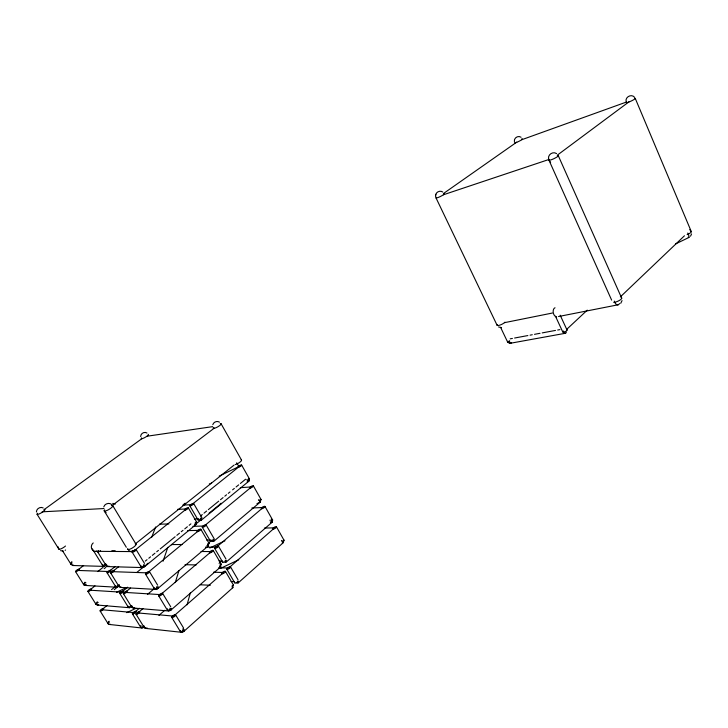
<?xml version="1.0" encoding="UTF-8"?>
<svg xmlns="http://www.w3.org/2000/svg" width="728" height="728" viewBox="0 0 728 728"><rect width="100%" height="100%" fill="white"/><g stroke="black" fill="none" stroke-linecap="round" stroke-linejoin="round"><path stroke-width="1.09" d="M71.735 562.262L71.817 561.579M626.053 101.319C625.243 96.733 631.777 93.566 634.652 97.397M259.878 499.79L260.56 501.82L213.714 541.359L212.521 541.368M167.495 608.817C166.767 611.866 171.226 611.211 171.471 608.872M144.408 626.362L144.581 627.782L145.673 628.41L181.736 632.323L183.611 631.467L184.384 630.202M131.859 605.96L132.032 607.389L133.133 608.026L168.805 610.992M96.05 603.084L96.041 604.04A2.139 0.628 -33 0 0 96.205 604.449L97.288 605.059L129.511 607.725L131.286 606.815M106.334 564.464L106.506 565.911L107.635 566.584L142.488 567.567L145.081 565.92M83.784 583.437L83.948 584.812L85.03 585.43L116.88 587.223L118.673 586.331M36.4 512.002C36.382 508.69 40.277 506.388 43.198 507.926M140.668 436.582C140.568 433.479 144.381 431.295 146.974 433.033M435.653 196.787L435.626 195.404M435.835 194.412C436.636 191.582 440.358 190.299 442.751 192.01M435.59 195.595L435.872 194.258M691.573 233.897L690.535 236.2M158.422 587.287L157.648 588.579L155.719 589.407L120.457 587.423L119.155 586.34L119.365 584.821M187.069 604.795L190.363 592.829M71.171 562.444L71.098 564.1L72.582 565.501L104.559 566.402L106.197 565.101M622.049 300.591L620.729 303.339M282.937 542.042L282.5 542.688M175.248 582.582L178.924 570.716M249.176 480.143L248.412 481.408L247.156 481.8M184.002 630.302L183.138 631.758L180.553 631.522M163.036 561.243L167.85 547.347M171.107 608.99L170.225 610.437L168.05 610.483M140.941 625.461C139.676 627.436 142.633 629.056 143.753 627.072M108.372 622.03L108.345 623.869L109.409 624.469L142.015 628.009M151.551 537.564L155.637 526.99M156.047 589.134L157.712 588.461L156.757 586.595M194.886 524.524L196.16 524.242L195.268 522.395M169.897 610.364L170.78 609.755L169.852 608.217M157.621 588.697L208.499 545.763L207.726 543.689M213.714 541.359L212.949 539.293M103.776 506.888C104.732 503.558 109.346 502.238 111.885 504.622M247.702 481.254L249.021 480.908L248.203 479.097M182.419 631.495L183.702 631.404L182.783 629.593M170.689 610.282L220.793 566.784L220.038 564.755M212.804 424.661C213.595 421.94 217.081 420.602 219.474 422.149M225.107 562.453L226.053 561.788L225.189 560.296M183.602 631.622L232.951 587.578L232.214 585.576M236.8 583.01L238.129 582.837L237.282 581.062M225.935 562.325L272.09 522.249L272.327 520.229L271.18 519.137M238.02 583.055L283.501 542.469L282.846 540.504M271.926 522.103L271.417 520.256M157.867 587.969L157.166 588.87L156.465 588.634M144.663 566.157L142.834 567.312M514.933 142.369L514.696 142.643A4.35 0.573 -25.9 0 0 519.219 141.187A4.35 0.573 -25.9 0 0 522.158 138.902L521.612 139.021M282.2 543.079L283.565 541.86L283.556 540.003A2.093 0.71 -30.3 0 1 283.938 540.613A2.093 0.71 -30.3 0 1 282.564 541.832M108.654 621.585L109.018 621.202L109.109 622.74M620.356 296.887L684.457 235.772M566.566 329.475L587.269 310.146M158.913 615.397L164.865 610.246M219.073 563.39L221.612 561.197M139.376 608.262L134.234 612.612L101.865 609.736L107.089 605.423M143.016 608.562L137.865 612.94L173.673 616.125L223.551 572.517L213.532 572.199M147.429 594.421L154.336 588.606L155.719 589.407M208.454 543.043L211.029 540.877M65.593 549.995L65.138 550.341M127.737 587.168L121.649 592.183L89.671 590.18L94.968 585.922M130.476 588.087L125.243 592.41L160.651 594.63L211.302 551.569L201.065 551.505M143.252 566.821L144.481 566.611L143.516 564.719M200.173 520.192L201.456 519.901L200.573 518.054M136.718 572.527L143.716 566.784M146.346 564.628L148.093 563.199M195.131 524.651L200.355 520.374M209.054 513.24L221.239 503.257M144.217 567.003L196.059 524.497M201.156 520.311L248.903 481.163M145.3 561.097L147.056 559.659M148.803 558.23L150.559 556.802M152.316 555.364L154.946 553.216M156.702 551.788L158.449 550.359M160.206 548.921L175.111 536.754M176.868 535.326L179.498 533.178M181.254 531.74L183.01 530.312M184.757 528.883L187.387 526.735M189.143 525.298L190.9 523.869M200.564 515.979L202.293 514.569M204.031 513.149L206.625 511.029M208.354 509.618L218.746 501.137M220.484 499.717L223.077 497.597M224.806 496.187L226.544 494.776M228.274 493.356L230.002 491.946M232.605 489.826L234.334 488.415M236.063 486.996L238.666 484.875M240.395 483.465L245.591 479.224M111.557 589.644L115.06 586.786M114.232 589.689L117.745 586.814M239.776 466.111L191.728 504.668L182.783 505.132M115.106 566.575L108.936 571.525L77.341 570.424L83.602 565.51M118.673 566.675L112.485 571.653L147.484 572.872L198.908 530.384L187.642 530.612M183.392 504.604L185.158 503.194M104.15 568.686L105.915 567.276M135.308 543.907L234.079 465.083M97.743 571.571L103.067 567.33M260.56 501.82L259.723 502.011M213.113 540.376L213.55 540.049A2.211 0.682 -30.8 0 0 214.269 538.947L206.097 524.915A2.22 0.655 -30.8 0 0 202.994 526.062A2.22 0.655 -30.8 0 0 203.44 527.108A2.22 0.655 -30.8 0 0 206.097 524.915M208.499 545.763L206.925 545.518M112.13 505.55L214.414 428.046M557.248 155.219L629.001 101.82M43.744 509.891L142.078 438.538M272.09 522.249L270.871 522.285M220.793 566.784L219.592 566.757M443.843 193.266L516.744 142.151M147.047 627.873L145.673 628.41M134.525 607.507L133.133 608.026M283.501 542.469L282.992 542.66M259.669 502.302L260.069 502.047L259.532 502.002M232.951 587.578L232.469 587.742M109.073 566.093L107.635 566.584M521.066 137.246C518.118 135.089 513.65 138.038 514.378 141.587M675.648 243.898L688.906 237.483M219.21 476.094L239.548 466.284M256.957 503.658L258.986 502.684M116.526 592.31L126.681 587.487M209.773 548.011L224.979 540.786M126.754 612.667L135.972 608.308M220.411 568.432L238.748 559.768M110.319 624.251L109.409 624.469M521.803 139.703L626.535 102.011M121.421 587.214L120.457 587.423M443.361 194.786L549.331 159.35M112.694 503.394L114.451 503.658A4.222 1.738 52.2 0 1 115.206 504.195M73.091 565.529L73.592 565.401M504.44 322.677L552.415 313.031M558.531 316.525L618.3 304.75M510.192 338.839L512.403 338.429M514.614 338.019L527.864 335.562M530.075 335.153L532.286 334.744M534.498 334.334L540.021 333.306M542.224 332.896L555.482 330.43M557.694 330.021L559.905 329.611M510.237 343.288L565.51 333.251M73.883 565.31L73.382 565.256M260.287 499.454L260.815 499.808M147.065 436.218L212.685 426.635M271.799 519.856L272.163 519.81A2.111 0.682 -30.1 0 1 272.627 520.12M63.263 551.069L60.542 550.668M501.528 327.727L498.571 326.954M97.288 605.059L98.635 604.559L97.843 604.695M85.03 585.43L86.404 584.957L85.585 585.057M240.331 487.687L251.524 486.914L204.177 526.025L192.884 526.317M42.115 511.83L104.004 508.535M177.459 509.382L186.377 508.963L134.152 550.859L131.923 550.85M270.37 522.895L271.589 522.467L271.08 522.458M251.861 507.998L263.136 507.489L216.489 547.156L205.433 547.147M194.367 519.046L198.871 518.891M159.905 524.196L168.878 523.933M264.401 528.064L274.629 527.855L228.665 568.04L218.627 567.785M206.67 540.103L211.22 540.067M182.2 544.517L171.99 544.544A2.139 0.619 -31.4 0 1 171.517 544.863M111.848 550.732L115.188 550.75M95.814 551.333L132.068 551.587M219.019 560.924L222.349 560.988M185.03 564.691L196.132 564.946M231.049 581.526L234.416 581.663M200.236 584.784L210.319 585.257M104.559 566.402L103.094 565.884L102.393 564.337M562.981 332.15L564.792 331.813A2.357 0.692 -24.3 0 0 566.73 330.694A2.357 0.692 -24.3 0 0 566.848 329.902M181.736 632.323L180.371 630.721M129.511 607.725L128.41 607.088A2.22 0.701 -32.8 0 1 128.101 606.87M116.88 587.223L115.761 586.568A2.239 0.655 -32.5 0 1 115.461 586.359M142.488 567.567L141.077 565.884M167.422 610.246L167.668 610.319A2.321 0.773 -32.6 0 0 169.506 609.691A2.321 0.773 -32.6 0 0 171.126 608.28M182.965 628.519L183.465 628.683M155.492 589.079L154.554 588.634A2.33 0.728 -32.3 0 0 156.411 588.069A2.33 0.728 -32.3 0 0 158.058 586.677M142.269 567.267L141.323 566.803M84.921 582.2L85.913 582.882M97.179 601.838L98.171 602.538M556.601 153.617C553.08 151.051 547.738 154.518 548.539 158.777M105.123 511.975L106.133 512.676M626.371 102.493L626.517 102.621A4.905 0.673 -25 0 0 632.505 100.391A4.905 0.673 -25 0 0 634.661 98.344M549.676 161.343L550.632 162.217M689.698 229.657L690.526 230.421M247.857 481.326L248.339 481.554L248.385 480.826M248.739 478.405L249.176 479.179M260.387 499.053L260.651 499.39A2.111 0.637 -30 0 1 260.451 500.518A2.129 0.646 -29.9 0 1 259.577 501.119M154.336 588.652L145.464 574.046M37.119 514.368L58.904 549.203M62.499 550.723L71.144 564.555M75.557 571.626L83.756 584.748M87.906 591.391L96.014 604.376M100.118 610.947L108.144 623.796M92.347 548.857L102.539 565.392M107.007 572.645L115.552 586.504M119.738 593.302L128.192 607.025M132.332 613.731L140.704 627.309M97.625 551.779L106.297 565.856M110.547 572.772L119.119 586.704M123.323 593.529L131.814 607.316M135.954 614.059L144.353 627.709M104.159 510.774L126.317 547.274M136.181 549.685L144.472 563.39M149.495 571.698A2.348 0.701 -32 0 1 146.61 574.092A2.348 0.701 -32 0 1 146.328 572.836A2.348 0.701 -32 0 1 149.495 571.698L157.657 585.185M162.653 593.457A2.339 0.746 -32.4 0 1 159.814 595.877A2.339 0.746 -32.4 0 1 159.487 594.558A2.339 0.746 -32.4 0 1 162.653 593.457L170.716 606.779M175.657 614.951A2.321 0.792 -32.7 0 1 172.864 617.408A2.321 0.792 -32.7 0 1 172.5 616.025A2.321 0.792 -32.7 0 1 175.657 614.951L183.629 628.128M132.114 552.042L140.977 566.657M158.649 595.804L167.304 610.082M171.681 617.298L180.244 631.413A2.311 0.819 -33 0 0 181.918 631.34A2.311 0.819 -33 0 0 184.048 629.638M112.858 505.824L136.063 544.253M188.315 507.844A2.248 0.619 -30.6 0 1 185.604 510.028A2.248 0.619 -30.6 0 1 185.203 509.018A2.248 0.619 -30.6 0 1 188.315 507.844L196.633 522.067M200.837 529.265A2.23 0.655 -30.9 0 1 198.162 531.476A2.23 0.655 -30.9 0 1 197.725 530.412A2.23 0.655 -30.9 0 1 200.837 529.265L209.054 543.334M213.213 550.45A2.22 0.701 -31.2 0 1 210.583 552.689A2.22 0.701 -31.2 0 1 210.11 551.56A2.22 0.701 -31.2 0 1 213.213 550.45L221.339 564.364M225.453 571.398A2.211 0.737 -31.4 0 1 222.859 573.673A2.211 0.737 -31.4 0 1 222.349 572.481A2.211 0.737 -31.4 0 1 225.453 571.398L233.488 585.148M193.657 503.549A2.23 0.61 -30.5 0 1 190.964 505.714A2.23 0.61 -30.5 0 1 190.554 504.731A2.23 0.61 -30.5 0 1 193.657 503.549L201.92 517.745A2.23 0.637 -30.7 0 1 199.49 519.828A2.23 0.637 -30.7 0 1 198.462 519.219M218.4 546.036A2.211 0.692 -31 0 1 215.779 548.266A2.211 0.692 -31 0 1 215.297 547.156A2.211 0.692 -31 0 1 218.4 546.036L225.935 558.986M230.558 566.93A2.193 0.737 -31.3 0 1 227.982 569.187A2.193 0.737 -31.3 0 1 227.464 568.013A2.193 0.737 -31.3 0 1 230.558 566.93L237.974 579.67M189.79 505.778L198.071 519.965M202.257 527.145L210.447 541.168M214.587 548.266L222.686 562.134M226.781 569.15L234.78 582.873M221.075 423.751L241.505 460.032M241.623 465.046L249.422 478.86M253.362 485.849L261.07 499.517M264.965 506.433L272.591 519.947M276.44 526.79L283.984 540.167M510.292 342.551L510.628 343.152L510.401 342.597M509.482 340.677L509.736 341.195M436.026 197.925L497.106 325.289M500.546 327.281L507.662 342.133M555.473 316.243L562.799 332.041M560.178 315.188L567.03 330.012M548.985 160.233L611.638 300.118M558.249 155.61L621.721 298.198M247.201 480.28L246.865 479.415M96.041 604.04L96.214 604.44A2.139 0.628 -32.9 0 0 96.515 604.413M635.271 98.444L691.309 231.641M154.573 588.715L154.327 587.751M97.142 603.73L96.806 602.438M84.867 584.074L84.539 582.791M281.691 541.25L281.427 540.413M270.261 521.002L269.997 520.165M258.695 500.536L258.449 499.708M71.817 562.735L71.972 563.245M58.185 546.846L58.331 547.938M128.173 606.178L128.41 607.088L129.156 606.952A2.22 0.701 -32.8 0 0 131.44 605.487M115.525 585.658L115.761 586.568L116.498 586.422A2.239 0.655 -32.5 0 0 118.81 584.957M72.017 564.446A2.157 0.555 -32.1 0 1 71.326 563.945M105.806 563.827A2.248 0.619 -32.1 0 1 103.467 565.292L102.748 565.447A2.248 0.619 -32.1 0 1 102.457 565.256M233.351 585.003A2.202 0.764 -31.6 0 1 231.904 586.977M145.327 627.654A2.22 0.737 -33.1 0 1 144.435 626.999M219.72 566.157A2.211 0.728 -31.3 0 0 220.639 565.501A2.22 0.728 -31.2 0 0 221.203 564.227A2.211 0.728 -31.3 0 0 220.939 564.173M132.778 607.252A2.239 0.71 -32.8 0 1 132.187 606.297M207.398 545.099A2.22 0.692 -31.1 0 0 208.326 544.453A2.23 0.692 -30.9 0 0 208.918 543.206A2.22 0.692 -31.1 0 0 208.663 543.161M120.084 586.622A2.248 0.664 -32.4 0 1 119.073 586.322M144.836 564.819A2.357 0.692 -31.9 0 1 142.888 566.339A2.357 0.692 -31.9 0 1 141.086 566.803M196.251 521.921A2.239 0.646 -30.8 0 1 196.496 522.522A2.239 0.646 -30.8 0 1 194.94 523.796M135.053 549.685A2.366 0.655 -31.7 0 1 135.799 550.404A2.366 0.655 -31.7 0 1 132.678 552.206A2.366 0.655 -31.7 0 1 133.024 550.859M160.215 523.887A2.148 0.582 -31.1 0 1 159.851 524.196M107.243 565.747A2.257 0.619 -32 0 1 106.725 564.91M100.61 550.668A2.266 0.592 -31.8 0 1 97.916 551.961A2.266 0.592 -31.8 0 1 98.553 550.65M238.456 581.144A2.184 0.764 -31.5 0 1 236.236 582.837A2.184 0.764 -31.5 0 1 234.771 582.655M248.648 478.815A2.129 0.601 -29.7 0 1 249.404 479.133A2.129 0.601 -29.7 0 1 247.902 480.435M239.958 465.365A2.139 0.573 -29.6 0 1 241.532 465.429A2.139 0.573 -29.6 0 1 238.684 467.203A2.139 0.573 -29.6 0 1 238.584 466.22M238.993 465.92A2.139 0.573 -29.6 0 1 239.466 465.629M211.457 482.992A2.047 0.546 -30.1 0 1 210.538 483.519M210.083 483.72A2.047 0.546 -30.1 0 1 209.346 483.911M213.104 540.385A2.211 0.682 -30.8 0 1 210.829 541.332A2.211 0.682 -30.8 0 1 210.82 540.385M221.458 503.503A2.047 0.592 -30.4 0 1 220.329 503.385M271.135 521.585A2.111 0.682 -30.1 0 0 271.999 520.975A2.102 0.673 -30.2 0 0 272.618 520.138M226.372 560.396A2.211 0.728 -31.1 0 1 225.78 561.042L225.352 561.379A2.211 0.728 -31.2 0 1 223.241 562.316A2.211 0.728 -31.2 0 1 222.786 561.643M108.654 623.851A2.129 0.664 -33.2 0 1 108.108 623.423M143.926 625.798A2.211 0.728 -33.1 0 1 141.896 627.181A2.211 0.728 -33.1 0 1 140.604 627.145M84.639 584.657A2.148 0.592 -32.5 0 1 84.202 583.82M111.448 505.642A5.032 1.201 -31 0 1 111.957 507.234A5.032 1.201 -31 0 1 106.152 510.774A5.032 1.201 -31 0 1 104.659 509.791M135.344 543.871A4.978 1.365 -31.6 0 1 133.67 547.101A4.978 1.365 -31.6 0 1 127.7 549.485M135.017 549.804A4.896 4.295 -82.4 0 1 130.94 551.551A4.896 4.295 -82.4 0 1 127.691 548.457M220.256 423.623A4.541 1.046 -29.3 0 1 220.111 425.225A4.541 1.046 -29.3 0 1 215.024 428.1A4.541 1.046 -29.3 0 1 213.422 427.491M241.205 459.85A4.495 1.192 -29.6 0 1 240.122 462.016A4.495 1.192 -29.6 0 1 235.299 464.564M239.739 465.474A4.459 1.056 64.4 0 1 238.829 466.011A4.459 1.056 64.4 0 1 236.682 462.79M96.888 551.05A4.659 4.177 -79.7 0 1 91.773 548.912A4.659 4.177 -79.7 0 1 93.23 542.942M44.472 509.363A4.614 0.974 -31.2 0 1 43.48 511.356A4.614 0.974 -31.2 0 1 38.356 514.241A4.614 0.974 -31.2 0 1 37.592 513.24M65.484 546.027A4.577 1.11 -31.8 0 1 60.733 548.948A4.577 1.11 -31.8 0 1 58.922 548.53M148.285 434.352A4.186 0.864 -29.8 0 1 144.635 437.637A4.186 0.864 -29.8 0 1 141.551 437.892M566.311 332.214A2.321 1.474 79.6 0 1 564.737 333.233A2.321 1.474 79.6 0 1 563.417 330.976M510.856 342.733A2.211 1.474 79.6 0 1 509.272 343.179A2.211 1.474 79.6 0 1 508.171 341.132M511.284 342.67A2.211 1.547 47.3 0 1 510.119 343.088M509.145 342.733A2.211 1.547 47.3 0 1 508.317 341.951M509.454 341.942A2.23 0.628 -25.3 0 1 507.771 341.732M687.769 233.042A4.523 0.928 63.9 0 1 689.07 236.755A4.523 0.928 63.9 0 1 688.206 237.119M690.608 231.295A4.741 1.183 -22.8 0 1 690.836 232.487A4.741 1.183 -22.8 0 1 687.123 234.625M619.528 303.576A4.905 2.948 79 0 1 614.696 302.293A4.896 2.939 79 0 1 614.286 301.092M621.566 297.861A5.032 1.411 -23.5 0 1 619.364 300.455A5.032 1.411 -23.5 0 1 613.731 302.411M504.941 322.158A4.477 1.183 -25.4 0 1 499.663 325.189A4.477 1.183 -25.4 0 1 497.342 324.515M443.516 193.803A4.623 0.673 -26.3 0 1 443.125 194.949A4.623 0.673 -26.3 0 1 437.783 197.616A4.623 0.673 -26.3 0 1 436.391 197.352M626.362 102.493A4.905 0.673 -25 0 1 626.517 102.229M557.848 155.574A5.214 0.81 -25.4 0 1 553.935 158.668A5.214 0.81 -25.4 0 1 549.149 159.687M556.656 316.871A4.659 2.967 78.9 0 1 553.28 312.712A4.659 2.967 78.9 0 1 555.027 307.771M137.028 614.159A2.23 0.71 -32.9 0 0 139.767 611.82A2.23 0.71 -32.9 0 0 136.791 612.849A2.23 0.71 -32.9 0 0 137.028 614.159M124.379 593.593A2.239 0.673 -32.5 0 0 127.163 591.291A2.239 0.673 -32.5 0 0 124.188 592.346A2.239 0.673 -32.5 0 0 124.379 593.593M111.593 572.809A2.257 0.637 -32.2 0 0 114.414 570.534A2.257 0.637 -32.2 0 0 111.439 571.616A2.257 0.637 -32.2 0 0 111.593 572.809M273.619 529.019A2.102 0.692 -30.1 0 0 276.476 526.981A2.102 0.692 -30.1 0 0 273.801 527.563A2.102 0.692 -30.1 0 0 273.619 529.019M250.459 488.033A2.12 0.61 -29.8 0 0 253.38 486.022A2.12 0.61 -29.8 0 0 250.723 486.695A2.12 0.61 -29.8 0 0 250.459 488.033M262.098 508.635A2.111 0.655 -30 0 0 264.992 506.606A2.111 0.655 -30 0 0 262.326 507.243A2.111 0.655 -30 0 0 262.098 508.635M88.789 591.309A2.148 0.61 -32.6 0 0 91.51 589.125A2.148 0.61 -32.6 0 0 88.707 590.126A2.148 0.61 -32.6 0 0 88.789 591.309M120.784 593.365A2.23 0.664 -32.5 0 0 123.56 591.072A2.23 0.664 -32.5 0 0 120.602 592.128A2.23 0.664 -32.5 0 0 120.784 593.365M101.01 610.883A2.139 0.637 -33 0 0 103.695 608.672A2.139 0.637 -33 0 0 100.901 609.655A2.139 0.637 -33 0 0 101.01 610.883M133.388 613.822A2.22 0.71 -32.9 0 0 136.127 611.502A2.22 0.71 -32.9 0 0 133.169 612.53A2.22 0.71 -32.9 0 0 133.388 613.822M76.431 571.525A2.157 0.573 -32.3 0 0 79.188 569.36A2.157 0.573 -32.3 0 0 76.395 570.397A2.157 0.573 -32.3 0 0 76.431 571.525M108.044 572.681A2.248 0.628 -32.2 0 0 110.856 570.415A2.248 0.628 -32.2 0 0 107.899 571.498A2.248 0.628 -32.2 0 0 108.044 572.681"/></g></svg>
